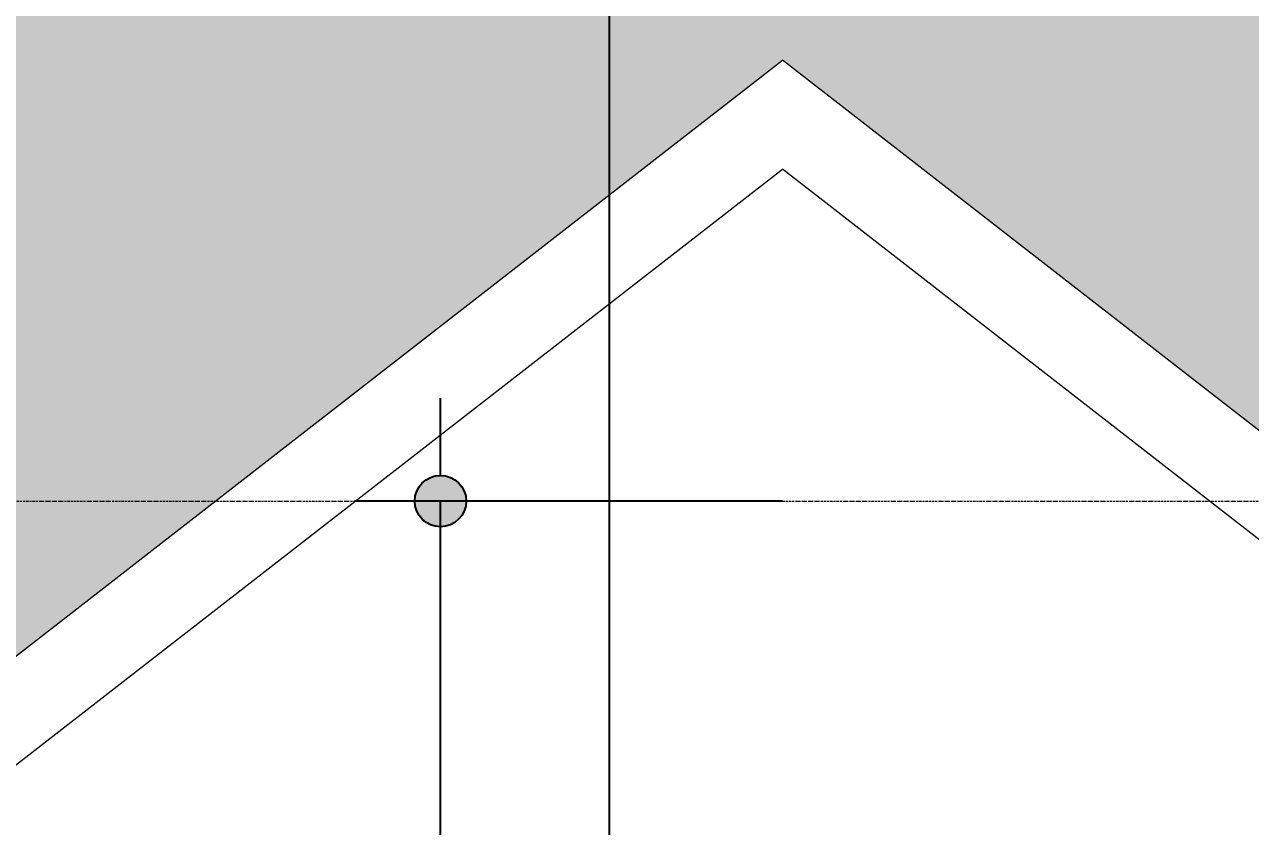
# Model space of a CAD drawing. Extents: x -79995 to 347433, y -157641 to 104789.
# Drawn here: x 2516 to 3943, y -17023 to -16089 of the extents above; entities that cross this region are included whole.
import ezdxf

# ---------------------------------------------------------------- set-up
doc = ezdxf.new("R2010")
doc.units = 0
doc.linetypes.add('ACAD_ISO10W100', pattern=[18, 12, -3, 0, -3])
doc.layers.get('DEFPOINTS').update_dxf_attribs({"linetype": 'CONTINUOUS'})
for name, color, linetype in [('DIM', 1, 'CONTINUOUS'), ('HATCHNGOI', 22, 'CONTINUOUS'), ('TEXT', 7, 'CONTINUOUS')]:
    doc.layers.add(name, color=color, linetype=linetype)
doc.layers.add('NET-THAY', color=2, linetype='CONTINUOUS', lineweight=13)
doc.layers.add('TRUC', color=24, linetype='CONTINUOUS', lineweight=0)
doc.styles.add('HEL-CONDENSE', font='')
doc.styles.get('HEL-CONDENSE').set_extended_font_data('VNI-Helve-Condense')
doc.dimstyles.new('D100', dxfattribs={"dimtxt": 225, "dimasz": 1.199999999999999, "dimexe": 100, "dimexo": 0, "dimgap": 50, "dimtad": 1, "dimdec": 0, "dimzin": 13, "dimdsep": 46, "dimtxsty": 'HEL-CONDENSE', "dimblk": 'D50', "dimcen": 0, "dimclrd": 1, "dimclre": 1, "dimclrt": 7, "dimadec": 0, "dimazin": 0, "dimtfac": 1, "dimtdec": 0, "dimtmove": 0, "dimatfit": 3, "dimldrblk": 'D50', "dimfxl": 1, "dimtolj": 1, "dimtzin": 13, "dimarcsym": 0})

# ---------------------------------------------------------------- blocks, each defined once
blk = doc.blocks.new('D50')
at = {"layer": 'DIM'}
blk.add_hatch(color=256, dxfattribs=at).paths.add_polyline_path([(25, 0, 1), (-25, 0, 1)])
blk.add_line((25, 0), (99.99999999999818, 0), dxfattribs=at)
blk.add_circle((0, 0), 25, dxfattribs=at)
blk = doc.blocks.new('*D749')
at = {"layer": 'DEFPOINTS', "color": 0, "linetype": 'Continuous', "transparency": 16777216}
for p in [(3000.367279564279, -16644.24493837212), (3398.452336092016, -16644.24493837212), (3398.452336092016, -18244.24493837212)]:
    blk.add_point(p, dxfattribs=at)
at = {"layer": 'DIM', "color": 1, "linetype": 'Continuous', "lineweight": -2, "transparency": 16777216}
for p, q in [((3398.452336092016, -16644.24493837212), (2900.367279564279, -16644.24493837212)), ((3000.367279564279, -18243.04493837212), (3000.367279564279, -16645.44493837212)), ((3398.452336092016, -18244.24493837212), (2900.367279564279, -18244.24493837212))]:
    blk.add_line(p, q, dxfattribs=at)
at = {"layer": 'DIM', "color": 1, "linetype": 'Continuous', "lineweight": -2, "transparency": 16777216, "xscale": 1.199999999999999, "yscale": 1.199999999999999, "zscale": 1.199999999999999}
for p, rotation in [((3000.367279564279, -16644.24493837212), 90), ((3000.367279564279, -18244.24493837212), 270)]:
    blk.add_blockref('D50', p, dxfattribs=dict(at, rotation=rotation))
at = {"layer": 'DIM', "color": 7, "linetype": 'Continuous', "transparency": 16777216, "insert": (2835.467279564274, -17444.24493837211), "char_height": 225, "attachment_point": 5, "rotation": 90, "style": 'HEL-CONDENSE'}
blk.add_mtext('\\A1;1600', dxfattribs=at)

msp = doc.modelspace()

# ---------------------------------------------------------------- hatches: boundary and pattern name
at = {"layer": 'HATCHNGOI'}
h = msp.add_hatch(dxfattribs=at)
h.set_pattern_fill('AR-RSHKE', color=14, scale=15, angle=180, style=0)
h.set_pattern_definition([(180, (-1056383.746114664, 273259.7793104183), (-382.5, -179.9999999999999), [90, -75, 105, -45, 135, -60]), (180, (-1056473.746114664, 273252.2793104183), (-382.5, -179.9999999999999), [75, -285, 60, -90]), (180, (-1056653.746114664, 273271.0293104183), (-382.5, -179.9999999999999), [45, -465]), (270, (-1056383.746114664, 273259.7793104183), (127.5, -180), [172.5, -547.5]), (270, (-1056473.746114664, 273259.7793104183), (127.5, -180), [168.75, -551.25]), (270, (-1056548.746114664, 273259.7793104183), (127.5, -180), [157.5, -562.5]), (270, (-1056653.746114664, 273271.0293104183), (127.5, -180), [172.5, -547.5]), (270, (-1056698.746114664, 273271.0293104183), (127.5, -180), [172.5, -547.5]), (270, (-1056833.746114664, 273259.7793104183), (127.5, -180), [165, -555])])
h.paths.add_polyline_path([(-7952.70124085038, -15744.24493837211), (-9944.591545471689, -16715.75475278433), (-7101.547663911013, -18144.24493837211), (809.6804216895252, -18144.24493837211), (3398.452336088754, -16130.7556716174), (5987.224250488449, -18144.24493837211), (13898.45233608875, -18144.24493837211), (16741.49621764966, -16715.75475278409), (14749.60591302835, -15744.24493837217)])

# ---------------------------------------------------------------- linework, layer by layer
at = {"layer": 'NET-THAY'}
for p, q in [((809.6804216895252, -18144.24493837211), (3398.452336088754, -16130.7556716174)), ((5987.224250488449, -18144.24493837211), (3398.452336088754, -16130.7556716174)), ((843.9911967036314, -18244.24493837211), (3398.452336088754, -16257.44182996155)), ((5952.913475474343, -18244.24493837211), (3398.452336088754, -16257.44182996155))]:
    msp.add_line(p, q, dxfattribs=at)
at = {"layer": 'TEXT'}
msp.add_lwpolyline([(3196.837029636139, -14658.261360323), (3196.837029636139, -17971.16585958324)], dxfattribs=at)
at = {"layer": 'TRUC', "linetype": 'ACAD_ISO10W100', "ltscale": 0.2}
msp.add_lwpolyline([(-14631.32894841209, -16644.24493837211), (21295.34359726403, -16644.24493837211)], dxfattribs=at)

# ---------------------------------------------------------------- dimensions: what is measured, and where the dimension line sits
at = {"layer": 'DIM', "linetype": 'Continuous'}
dim = msp.add_linear_dim(base=(3000.367279564279, -16644.24493837212), p1=(3398.452336092014, -18244.24493837211), p2=(3398.452336092014, -16644.24493837211), angle=90, dimstyle='D100', dxfattribs=at)
dim.commit()
dim.dimension.update_dxf_attribs({"geometry": '*D749', "text_midpoint": (2835.467279564274, -17444.24493837211)})

doc.saveas('drawing.dxf')
